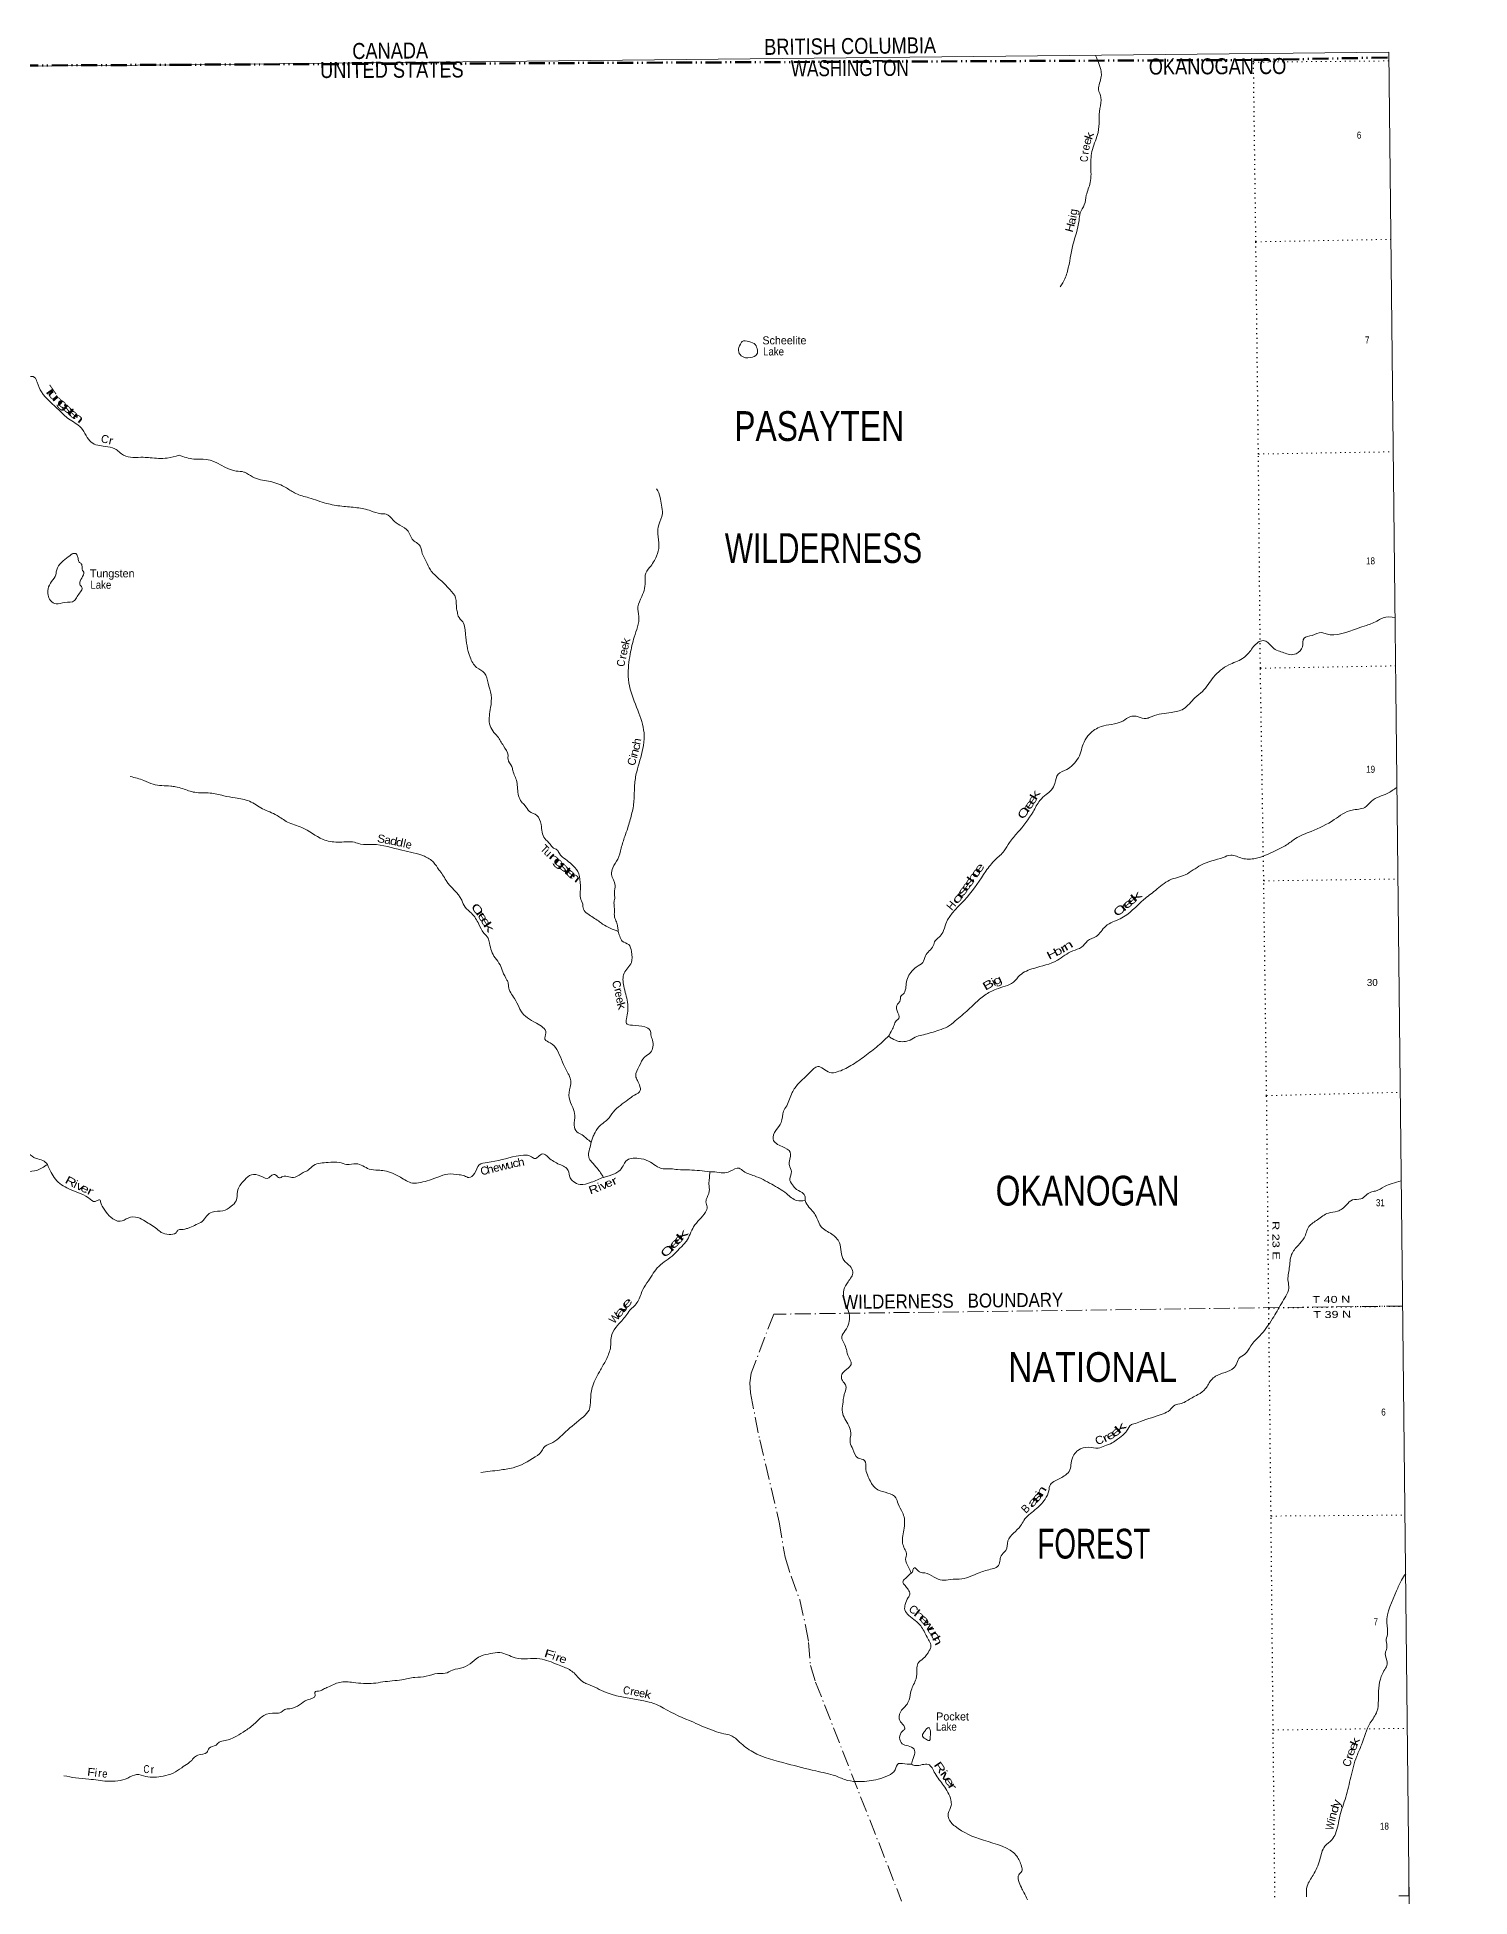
# Model space of a CAD drawing. Header units: feet. Extents: x -2 to 244583, y 367190 to 553316.
# Drawn here: x 208783 to 244583, y 506843 to 553316 of the extents above; entities that cross this region are included whole.
import ezdxf
from ezdxf.enums import TextEntityAlignment as Align

# ---------------------------------------------------------------- set-up
doc = ezdxf.new("R2010")
doc.units = ezdxf.units.FT
doc.header["$LTSCALE"] = 80
for name, pattern in [('DASH_DOUBLE_DOT', [9.2, 5, -1.2, 0.3, -1.2, 0.3, -1.2]), ('DOT_DASHED', [7.7, 5, -1.2, 0.3, -1.2]), ('DOTTED', [1.5, 0.3, -1.2])]:
    doc.linetypes.add(name, pattern=pattern)
for name, color, linetype, lineweight in [('10', 7, 'DASH_DOUBLE_DOT', 70), ('39', 7, 'Continuous', 13), ('4', 7, 'Continuous', 13), ('41', 7, 'Continuous', 13), ('44', 7, 'DOT_DASHED', 13), ('6', 7, 'DOTTED', 25), ('7', 7, 'DOTTED', 13)]:
    doc.layers.add(name, color=color, linetype=linetype, lineweight=lineweight)
doc.layers.add('12', color=7, linetype='Continuous')

msp = doc.modelspace()

# ---------------------------------------------------------------- linework, layer by layer
at = {"layer": '10'}
msp.add_line((181915.65, 552486.21), (212238.1, 552626.27), dxfattribs=at)
msp.add_lwpolyline([(212238.1, 552626.27), (239180.71, 552746.66), (242558.1, 552809.45)], dxfattribs=at)
at = {"layer": '39'}
for points in [[(235229.73, 552855.73), (235371.12, 552458.33), (235374.14, 552330.75), (235305.85, 552010.16), (235366.08, 551808.11), (235339.89, 551534.46), (235296.01, 550936.58), (235153.69, 550512.07), (235110.32, 550106.62), (235099.47, 549683.21), (234998.8, 549364.37), (234950.09, 549124.96), (234850.52, 548925.64), (234819.64, 548734.98), (234664.6, 548126.05), (234530.16, 547468.68), (234411.08, 547176.02), (234345.08, 547080.28)], [(207086.32, 547031.83), (207468.09, 546777.22), (207553.78, 546658.32), (207778.02, 546062.42), (207979.04, 545932.14), (208193.01, 545674.37), (208314.64, 545312.69), (208310.28, 545047.36), (208527.92, 544848.35), (208718.2, 544815.21), (208779.64, 544694.11), (208890.4, 544449.82), (209334.15, 543991.09), (209566.02, 543780.01), (209880.91, 543551.28), (210135.97, 543192.53), (210480.38, 543087.53), (210725.42, 543030.46), (210940.8, 542867.88), (211434.5, 542816.54), (211604.42, 542805.54), (212031.11, 542798.3), (212330.28, 542867.89)], [(226780.63, 545496), (226726.97, 545633.29), (226568.61, 545708.93), (226398.69, 545711.56), (226354.73, 545642.33), (226307.42, 545483.95), (226373.14, 545356.89), (226608.14, 545308.22), (226767.26, 545394.62), (226785.02, 545451.48), (226780.63, 545496)], [(212330.28, 542867.89), (212698, 542773.69), (213009.54, 542766.16), (213758.18, 542472.65), (213948.5, 542447.9), (214015.48, 542418.08), (214216.63, 542302.28), (214617.82, 542210.44), (215009.43, 542051.67), (215245.14, 541911.86), (215571.62, 541805.21), (216011.62, 541665.07), (216396.47, 541595.37), (216772.97, 541558.01), (217119.45, 541479.88), (217370.82, 541407.04), (217504.42, 541393.97), (217675.45, 541249.57), (217848.38, 541119.36), (218053.83, 540971.19), (218154.51, 540769.48), (218354.07, 540596.96), (218406.08, 540411.05), (218504.71, 540213.38), (218609.5, 540003.61), (218823.6, 539782.6), (219096.73, 539513.47), (219239.91, 539308.06), (219264.34, 539028.76), (219289.48, 538917.57), (219306.19, 538848.84), (219416.53, 538705.95), (219472.4, 538544.38), (219487.74, 538392.6), (219601.42, 537820.35), (219765.21, 537566.51), (219962.51, 537424.35), (220051.44, 537173.93), (220126.55, 536878.84), (220112.84, 536562.76), (220089.71, 536155.45), (220169.98, 535977.88), (220288.38, 535839.11), (220433.79, 535607.4), (220548.91, 535369.35), (220549.68, 535270.11), (220642.12, 535088.59), (220669.18, 534989.57), (220766.43, 534708.84), (220813.68, 534356.81), (220881.57, 534209.52), (220971.3, 534115.07), (221087.74, 533968.18), (221266.51, 533868.4), (221375.5, 533638.41), (221465.2, 533288.76), (221603.83, 533148.13), (221681.44, 533051.56), (221770.77, 533009.77), (221832.2, 532913.06), (221989.05, 532770.56), (222133.63, 532646.19), (222292.77, 532469.28), (222351.52, 532198.36), (222358.04, 532139.68), (222353.3, 531969.5), (222356.59, 531807.49), (222416.45, 531652.03), (222431.57, 531528.6), (222539.73, 531405.95), (222806.07, 531229.94), (222909.81, 531153.83), (223102.77, 531050.12), (223303.65, 530968.75)], [(224263.15, 542031.71), (224351.8, 541815.72), (224381.63, 541621.53), (224407.54, 541411.1), (224318.71, 541130.84), (224294.18, 540903.79), (224320.76, 540608.29), (224262.12, 540346.52), (224088.35, 540063.53), (223976.59, 539870.18), (223977.51, 539752.71), (223891.75, 539336.78), (223794.65, 539078.73), (223818.75, 538841.95), (223703.45, 538324.5), (223601.59, 537898.3), (223553.33, 537342.93), (223602.34, 537023.31), (223819.37, 536425.59), (223951.21, 535859.56), (223919.32, 535539.27), (223764.09, 534954.65), (223712.04, 534626.09), (223696.9, 534233.02), (223636.87, 533890.22), (223540.38, 533553.19), (223467.19, 533341.93), (223378.44, 533051.55), (223291.61, 532773.34), (223167.87, 532559.63), (223134.8, 532391.24), (223225.92, 532118.57), (223209.09, 531942.21), (223214.32, 531790.34), (223196.98, 531678.8), (223208.15, 531543.19), (223205.23, 531399.36), (223220.19, 531296.18), (223269.69, 531173.04), (223290.75, 531065.87), (223304.2, 530966.94)], [(209676.02, 540410.95), (209515.65, 540298.42), (209261.05, 539956.46), (209251.44, 539879.44), (209141.3, 539712.63), (209055.55, 539527.76), (209116.05, 539238.57), (209256.11, 539154.47), (209470.22, 539188.32), (209714.59, 539234.53), (209782.68, 539336.25), (209866.83, 539456.3), (209910.73, 539547.73), (209857.66, 539624.33), (209857.06, 539717.48), (209938.91, 539882.07), (209944.54, 539948.94), (209913.95, 539989.24), (209903.37, 540062.07), (209882.54, 540157.11), (209829.7, 540199.29), (209807.01, 540267.99), (209786.17, 540365.05), (209763.7, 540399.33), (209679.01, 540413.35)], [(242717.01, 538817.08), (242417.18, 538804.81), (242298.32, 538743.06), (241999.99, 538612.96), (241776.03, 538542.23), (240994.34, 538404.05), (240878.79, 538437.51), (240640.67, 538366.66), (240440.98, 538296.13), (240400.17, 538083.11), (240243.75, 537909.64), (240084.15, 537886.03), (239936.13, 537933.41), (239658.03, 538060.71), (239456.45, 538233.22), (239323.14, 538209.83), (239108.42, 537991.31), (238901.66, 537789.06), (238559.07, 537628.22), (238181.17, 537325.3), (237900.8, 536966.47), (237713.94, 536806.93), (237426.88, 536527.04), (237126.17, 536441.49), (236649.6, 536342.32), (236546.77, 536300.95), (236449.8, 536285.96), (236247.08, 536345.03), (236103.54, 536335.73), (235912.24, 536226.78), (235627.72, 536141.37), (235371.27, 536086.56), (235077.42, 535899.79), (234943.46, 535700.18), (234804.91, 535310.13), (234662.72, 535128.68), (234509.88, 535016.01), (234298.41, 534898.79), (234211.21, 534669.18), (234125.55, 534500.36), (233992.92, 534389.87), (233842.36, 534242.78), (233668.62, 533957.77), (233282.3, 533438.05), (233081.94, 533193.33), (232946.07, 532979.52), (232727.29, 532762.99), (232490.84, 532477.46), (232018.61, 531821.32), (231489.78, 531160.65), (231410.6, 530939.22), (231324.5, 530827.1), (231226.11, 530735.13), (231174.52, 530607.1), (230978.26, 530356.33), (230912.81, 530189.69), (230751.86, 530078.97), (230615.37, 529944.15), (230527.55, 529793.54), (230463.38, 529462.85), (230421.41, 529397.69), (230375.18, 529360.84), (230339.88, 529218.77), (230279.72, 529151.42), (230270.9, 528985.26), (230314.88, 528793.21), (230248.61, 528731.9), (230196.87, 528622.09), (230141.17, 528502.12), (230059.24, 528348.31)], [(211109.78, 534837.22), (211448.07, 534742.3), (211679.2, 534646.66), (212122.32, 534599.03), (212239.71, 534581.6), (212414.68, 534540.87)], [(212414.68, 534540.87), (212722.44, 534445.22), (213102.85, 534426.11), (213443.16, 534360.09), (213730.82, 534303.75), (214089.46, 534221.68), (214412.52, 534033.98), (214775.86, 533868.9), (215036.07, 533700.94), (215395.11, 533568.23), (215925.35, 533268.84), (216289.97, 533198.96), (216500.26, 533206.8), (216710.7, 533196.4), (216862.75, 533151.08), (217170.26, 533141.5), (217897.51, 532997.69), (218458.96, 532846.41), (218686.66, 532696.41), (218823.64, 532509.18), (218915.62, 532386.4), (219001.7, 532241.28), (219391.88, 531746.28), (219474.1, 531576.83), (219635.1, 531422.21), (219819.25, 531150.31), (219942.34, 530928.54), (220052.56, 530799.83), (220085.89, 530676.55), (220224.3, 530305.03), (220351.04, 530133.92), (220415.11, 529958.24), (220521.89, 529752.54), (220554.92, 529665.72), (220561.56, 529592.86), (220707.51, 529292.28), (220826.58, 529066.42), (220869.72, 528981.72), (221258.45, 528673.04), (221492.94, 528429.92), (221471.93, 528271.76), (221604.08, 528183.74), (221765.17, 528016.97), (221999.7, 527510.54), (222117.14, 527234.03), (222102.2, 527075.92), (222075.93, 526812.39), (222164.79, 526570.08), (222218.92, 526372.04), (222202.66, 526122.77), (222266.62, 525961.27), (222404.77, 525883.43), (222510.67, 525791.14), (222565.59, 525751.09), (222627.56, 525700.57)], [(242758.32, 534566.89), (242520.14, 534416.51), (242129.23, 534226.9), (241958.55, 534067.49), (241639.48, 534002.04), (241196.38, 533761.36), (240618.16, 533468.92), (240227.17, 533289.44), (240005.91, 533131.63), (239731.93, 532989.59), (239221.75, 532790.88), (238900.13, 532794.28), (238608.26, 532872.86), (238420.57, 532818.63), (237863.82, 532627.64), (237473.31, 532385.37), (237081.97, 532250.45), (236725.96, 531994.3), (236436.5, 531763), (235849.61, 531286.17), (235484.96, 531100.84), (235244.24, 530843.62), (235032.75, 530730.45), (234880.25, 530573.22), (234660.5, 530482.27), (234276.01, 530246.13), (233686.97, 530044.74), (233340.43, 529871.71), (233177.91, 529702.24), (232746.44, 529526.47), (232464.44, 529376.26), (232211.25, 529163.5), (232050.61, 529012.27), (231725.15, 528730.04), (231532.11, 528584.63), (231316.33, 528501.81), (230928.89, 528385.15), (230767.41, 528343.29), (230598.19, 528254.78), (230483.16, 528221.41), (230311.25, 528219.98), (230148.9, 528289.51), (230057.41, 528349.51)], [(203981.94, 532678.72), (204221.88, 532469.73), (204378.47, 532331.05), (204790.56, 532078.68), (204964.28, 531792.28), (204959.26, 531316.33), (205107.67, 531191.78), (205419.51, 531120.98), (205763.6, 530752.71), (206132.24, 530340.05), (206161.91, 530129.63), (206343.44, 529885.81), (206576.66, 529464.13), (206813.05, 529178.16), (206990.32, 528968.75), (207134.77, 528829.99), (207140.3, 528599.16), (207249.87, 528227.27), (207285.74, 527994.62), (207477.77, 527690.12), (207679.45, 527456.57), (207728.99, 527298.94), (207766.3, 527157.43), (207915.61, 526893.14), (208211.54, 526467.84), (208315.94, 526270.08), (208361.72, 525753.97), (208445.48, 525620.88), (208570.06, 525429.33), (208754.91, 525296.92), (208925.11, 525243.4), (209038.96, 525146.96)], [(223303.65, 530968.75), (223338.93, 530853.6), (223404.68, 530722.49), (223565.12, 530638.76), (223633.23, 530463.12), (223631.3, 530191.69), (223451.34, 529924.85), (223441.75, 529598.67), (223533.88, 529196.38), (223539.66, 528973.62), (223510.79, 528785.02), (223505.62, 528669.52), (223659.7, 528624.22), (223965.46, 528580.19), (224101.66, 528492.21), (224118.68, 528385), (224160.2, 528247.62), (224109.98, 527943.38), (223963.22, 527828.73), (223827.48, 527598.72), (223740.36, 527356.96), (223781.73, 527239.83), (223845.56, 527094.53), (223854.43, 526995.36), (223707.68, 526878.68), (223546.8, 526759.86), (223181.01, 526461.09), (223032.86, 526265.41), (222815.81, 526085.36), (222704.01, 525898.08), (222656.24, 525798.44), (222627.81, 525701.6)], [(230057.41, 528349.51), (229794.31, 528110.34), (229464.61, 527852.38), (229118.57, 527614.54), (228771.9, 527457.71), (228587.94, 527444.02), (228287.45, 527591.39), (228094.42, 527443.95), (227809.36, 527168.13), (227649.32, 526939.94), (227512.33, 526610.68), (227432.48, 526474.3), (227378.02, 526196.36), (227244.06, 525996.75), (227175, 525773.37), (227396.89, 525590.91), (227602.27, 525450.84), (227579.75, 525225.83), (227580.56, 525122.54), (227634.37, 524965), (227589.28, 524782.33), (227655.15, 524635.02), (227759.18, 524522.47), (227936.01, 524412.54), (227970.97, 524337.89), (227971.73, 524240.68)], [(222628.65, 525705.03), (222587.49, 525536.58), (222566.88, 525325.76), (222638.6, 525206.85), (222779.4, 525048.02), (222934.88, 524822.47)], [(209038.96, 525146.96), (208773.02, 524997.32), (208530.67, 524951.13), (208409.83, 524877.4), (208221.75, 524568.3), (207868.68, 524132.53), (207628.01, 523827.12), (207368.2, 523667.4), (206680.14, 523442), (206007.94, 523267.33), (205612.4, 523147.19), (205404.56, 523080.98), (205259.37, 523019.24), (205023.44, 522918.41), (204777, 522880.29), (204615.59, 522826.54), (203769.15, 522705.37), (203114.26, 522666.51), (202204.83, 522593.52), (202045.14, 522586.36), (201801.11, 522801.4), (201491.52, 523149.66), (201401.68, 523284.74), (201482.6, 523593.11), (201682.64, 523928.62), (201661.16, 524124.91), (201578.13, 524458.5), (201581.47, 524567.88), (201599.25, 524632.81)], [(209038.96, 525146.96), (209131.24, 524947.09), (209239.5, 524777.71), (209572.67, 524534.93), (210061.44, 524307.37), (210231.85, 524219.41), (210304.43, 524252.31), (210342.79, 524262.69), (210371.61, 524181.88), (210408.54, 524099.1), (210726.18, 523756.97), (210859.85, 523723.45), (211055.45, 523805.78), (211298.02, 523817.55), (211480.61, 523723.61), (211772.99, 523535.22), (211884.77, 523446.87), (212077.18, 523397.54), (212252.84, 523437.21), (212300.94, 523502.34), (212387.77, 523521.16), (212472.65, 523527.81), (212517.57, 523540.25)], [(222934.88, 524822.47), (222628.4, 524698.38), (222347.65, 524647.42), (222181.26, 524716.93), (222101.64, 524811.46), (222055.71, 524995.39), (221834.05, 525147.48), (221561.7, 525317.37), (221413.31, 525411.32), (221300.67, 525331.39), (221220.07, 525292.23), (221138.82, 525336.11), (220994.89, 525377.45), (220748.33, 525351.08), (220031.53, 525193.19), (219827.71, 525132.75), (219710.07, 524915.04), (219573.3, 524816.68), (219461.72, 524860.31), (219325.99, 524887.53), (219046.72, 524905.45), (218796.5, 524830.45), (218366.73, 524695.21), (218164.59, 524679.34), (217858.03, 524826.67), (217462.36, 524987.42), (217302.46, 525002.29), (217081.77, 525030.83), (216757.11, 525163.83), (216516.56, 525145.61), (216336.16, 525194.75), (216050.99, 525192.36), (215689.48, 525122.51), (215556.89, 525005.95), (215427.94, 524942.08), (215226.56, 524829), (215070.79, 524831.75), (214916.99, 524842.62), (214838.38, 524807.53), (214740.72, 524881.66), (214647.71, 524876.83), (214573.4, 524809.37), (214370.82, 524850.21), (214135.89, 524888.76), (213969.02, 524759.76), (213850.76, 524621.04), (213789.22, 524472.67), (213752.62, 524237.41), (213630.32, 524098.66), (213424.88, 523987.57), (213158.14, 523954.96), (213013.28, 523856.53), (212903.13, 523715.86), (212756.06, 523641.71), (212600.89, 523567.5), (212517.57, 523540.25)], [(225589.53, 524960.08), (225081.48, 525006.48), (224784.08, 525016.14), (224618.06, 525037.04), (224423.9, 525035.42), (224060.34, 525228.85), (223811.02, 525297.66), (223493.99, 525230.2), (223428.15, 525114.2), (223317.98, 524975.55), (223213.32, 524909.86), (222934.88, 524822.47)], [(219873.48, 517442.47), (220334.14, 517507.08), (220673.51, 517562.58), (221227.58, 517838.62), (221412.31, 518012.32), (221442.19, 518071.31), (221615.35, 518172), (221987.26, 518464.75), (222433.35, 518841.16), (222573.65, 519006.39), (222612.06, 519267.99), (222666.01, 519612.77), (222859.11, 520009.35), (222998.72, 520263.7), (223105.67, 520554.23), (223141.47, 520892.78), (223283.3, 521120.81), (223493.8, 521361.58), (223595.87, 521500.16), (223792.41, 521716.5), (223917.46, 522021.36), (224055.35, 522235.19), (224315.47, 522597.89), (224695.43, 522894.75), (224825.82, 523033.57), (225006.35, 523227.5), (225187.6, 523587.52), (225484.09, 523954.57), (225525.54, 524086.57), (225504.84, 524147.17), (225503.88, 524270.71), (225579.16, 524473.88), (225569.66, 524654.07), (225580.66, 524800), (225589.53, 524960.08)], [(227971.73, 524240.68), (227765.4, 524243.01), (227509.21, 524415.06), (227137.23, 524650.95), (226704.78, 524860.02), (226434.87, 524975.24), (226325.05, 525051.29), (226097.1, 524974.45), (225923.48, 524932.49), (225718.97, 524961.16), (225589.53, 524960.08)], [(242868.22, 524732.39), (242642.6, 524671.03), (242453.07, 524594.51), (242225.4, 524481.21), (242106.27, 524453.88), (241860.84, 524283.72), (241648.65, 524259.67), (241501.98, 524132.87), (241276.66, 523977.05), (241048.47, 523930.58), (240778.73, 523764.27), (240563.66, 523590.31), (240442.47, 523309.79), (240290.21, 523122.17), (240130.19, 522891.96), (240072.17, 522551.2), (240042.37, 522222.83), (240061.86, 522056.9), (239984.55, 521855.74), (239874.78, 521666.45), (239655.2, 521291.94), (239336.92, 520865.96), (239108.33, 520610.87), (238964.31, 520405.09), (238813.45, 520296.48), (238743.9, 520137.92), (238687.85, 520062.51), (238226.32, 519850.03), (238127.87, 519766.17), (237979.94, 519542.13), (237788.95, 519392.68), (237641.89, 519316.51), (237376.03, 519172.51), (237210.53, 519126.57), (237084.07, 519001.96), (236916.88, 518913.47), (236350.04, 518718.34), (236186.65, 518662.29), (236128.14, 518643.57), (236008.03, 518482.56), (235951.89, 518419.3), (235783.11, 518276.11), (235646.26, 518187.87), (235460.78, 518109.36), (235293.31, 518057.32), (235060.57, 518075.63), (234790.12, 518000.46), (234689.86, 517888.22), (234620.68, 517681.05), (234591.67, 517510.67), (234477.38, 517382.11), (234223.65, 517238.21), (234100.99, 517146.04), (234061.74, 516991.78), (233970.33, 516782.39), (233717.58, 516512.92), (233438.5, 516247.28), (233358.63, 516114.96), (233039.98, 515735.56), (232987.21, 515500.17), (232868.95, 515361.45), (232841.66, 515229.57), (232780.02, 515093.35), (232644.94, 515037.54), (232326.11, 514941.7), (231890.42, 514788.18), (231601.29, 514773.61), (231399.18, 514753.7), (231196.33, 514828.97), (230962.88, 514938.42), (230847.47, 514953.66), (230772.15, 515015.82), (230703.02, 515061.83), (230666.99, 515012.92), (230659.25, 514968.29), (230627.16, 514933.59)], [(227971.73, 524240.68), (228070.09, 524077.44), (228178.23, 523956.81), (228266.38, 523805.64), (228373.24, 523589.81), (228641.69, 523401.66), (228829.44, 523188.52), (228940.04, 522751.95), (229098.99, 522599.34), (229164.8, 522460.13), (229045.38, 522212.03), (228941.78, 522008.62), (228951.75, 521767.68), (229080.27, 521367.71), (228977.99, 520996.2), (228890.21, 520839.5), (228966.66, 520633.54), (229012.29, 520488.09), (229041.49, 520374.91), (229126.18, 520148.77), (229013.85, 520028.33), (228879.7, 519853.02), (228906.86, 519741.84), (228984.55, 519635.14), (228952.01, 519397.89), (228913.49, 519150.47), (228904.91, 518953.92), (228964.84, 518790.36), (229115.26, 518435.14), (229098.95, 518191.95), (229164.93, 518030.46), (229296.11, 517808.76), (229458.38, 517749.35), (229490.47, 517524.79), (229552.58, 517340.99), (229622.53, 517189.67), (229679.79, 517109.13), (229789.73, 517016.87), (230240.32, 516816.06), (230298.15, 516662.61), (230407.04, 516446.8), (230452.7, 516297.3), (230448.51, 516056.23), (230408.96, 515681.19), (230458.6, 515539.82), (230504, 515424.75), (230484.91, 515278.76), (230555.19, 515084.9), (230590.11, 515016.33), (230627.16, 514933.59)], [(230627.16, 514933.59), (230480.54, 514800.72), (230414.51, 514709.02), (230469.78, 514624.41), (230545.43, 514519.72), (230590.83, 514404.65), (230551.01, 514323.3), (230475.51, 514148.48), (230464.45, 514010.65), (230568.69, 513871.77), (230861.98, 513610.91), (231021.91, 513332.73), (231110.88, 513076.24), (231077.13, 512994.94), (230924.95, 512797.2), (230790.42, 512670.5), (230767.26, 512528.52), (230744.85, 512289.33), (230623.72, 512000.7), (230572.93, 511769.38), (230499.19, 511629.01), (230352.87, 511457.65), (230336.33, 511244.84), (230436.36, 511126.17), (230461.29, 511041.31), (230405.12, 510982.1), (230335.58, 510821.51), (230401.51, 510666.1), (230547.54, 510614.66), (230695.87, 510528.8), (230707, 510397.24), (230669.37, 510295.65), (230630.02, 510153.54)], [(240499.78, 506842.84), (240520.13, 507112.86), (240667.67, 507387.53), (240832.62, 507763.61), (240963.44, 508107.01), (241136.12, 508268.46), (241225.97, 508419.09), (241337.8, 508863.6), (241483.8, 509334.73), (241609.36, 509834.04), (241759, 510357.86), (241878.14, 510642.41), (242096.37, 511189.08), (242264.05, 511474.05), (242298.28, 511753.85), (242370.51, 512347.91), (242438.2, 512486.2), (242511.94, 512626.58), (242513.07, 512742.04), (242469.27, 512911.81), (242498.72, 513025.48), (242511.95, 513145.09), (242495.1, 513230.02), (242524.12, 513400.4), (242511.78, 513685.89), (242752.29, 514487.95), (242877.61, 514758.38), (242980.47, 514917.33)], [(230630.24, 510154.35), (230403.34, 510171.9), (230308.27, 510173.13), (230224.54, 510016.48), (230055.75, 509873.28), (229797.57, 509782.01), (229338.88, 509723.49), (229027.17, 509753.3), (228739.1, 509862.29), (228238.53, 509987.74), (227527.18, 510168.14), (226665.27, 510462.74), (226333.64, 510711.13), (226115.94, 510875.4), (225943.7, 510916.5), (225696.38, 510987.35), (225180.94, 511203.82), (224433.89, 511554.06), (224263.25, 511647.83), (224076.69, 511709.07), (222998.78, 511949.2), (222542.06, 512158.06), (222440.6, 512199.74), (222200.09, 512436.74), (221950.16, 512582.51), (221787.86, 512645.97), (221345.8, 512790.14), (220724.64, 512817.36), (220345.41, 512945.85), (220113.01, 512919.6), (219868.74, 512858.83), (219430.06, 512569.57), (219165.55, 512510.65), (218978.09, 512428.07), (218788.01, 512422.43), (218507.4, 512353.25), (218220.41, 512324.52), (217893.19, 512267.1), (217420.32, 512212.52), (217190.01, 512178.19), (216680.15, 512198.24), (216340.32, 512201.48), (216195.09, 512149.63), (216047.95, 512083.58), (215939.12, 512034.06), (215852.47, 511992.83), (215723.34, 511951.24), (215729.99, 511876.36), (215536.68, 511765.37), (215339.41, 511644.22), (215097.48, 511542.95), (214970.21, 511523.66), (214877.71, 511454.02), (214740.34, 511432.62), (214449.52, 511375.51), (214228.55, 511181.24), (213987.27, 510996.94), (213761.82, 510857.32), (213477.5, 510745.58), (213330.15, 510705.86), (213251.83, 510634.32), (213078.51, 510553.88), (213024.69, 510452.16), (212796.68, 510381.39), (212742.31, 510350.55), (212643.75, 510252.66)], [(231109.5, 510917.09), (231098.65, 511012.2), (231061.79, 511070.63), (231009.44, 511039.81), (230951.35, 510966.41), (230905.53, 510876.9), (230920.02, 510834.49), (230983.05, 510792.48), (231031.84, 510760.48), (231084.49, 510752.82), (231100.27, 510803.59), (231101.95, 510848.16), (231109.5, 510917.09)], [(209450.75, 509869.89), (209742.25, 509817.18), (210072.05, 509784.99), (210535.44, 509731.42), (211046.49, 509811.84), (211266.33, 509898.38), (211497.13, 509853.37), (211929.81, 509858.32), (212182.06, 509934.96), (212393.51, 510070.06), (212552.57, 510174.42), (212643.75, 510252.66)], [(230630.09, 510153.8), (230733.4, 510124.02), (231050.75, 510150.98), (231220.37, 509927.57), (231435.11, 509623.52), (231615.97, 509256.39), (231623.09, 509120.75), (231549.77, 508925.69), (231556.63, 508824.48), (231620.29, 508701.45), (231720.14, 508607.09), (232428.77, 508256.53), (233261.14, 507860.41), (233380.44, 507604.17), (233385.45, 507480.66), (233311.3, 507392.95), (233304.3, 507253.13), (233376.51, 507071.45), (233440.12, 506954.5), (233529.51, 506768.96)]]:
    msp.add_spline(points, degree=3, dxfattribs=at)
at = {"layer": '4'}
for p, q in [((243060.71, 507121.29), (243063.67, 506867.61)), ((243060.71, 507121.29), (243063.67, 506867.61)), ((243060.71, 507121.29), (243063.67, 506867.61)), ((243060.71, 507121.29), (243063.67, 506867.61)), ((243060.71, 507121.29), (243063.67, 506867.61)), ((243060.71, 507121.29), (243063.67, 506867.61)), ((243060.71, 507121.29), (243063.67, 506867.61)), ((243063.63, 506871.31), (242813.65, 506868.39)), ((243063.63, 506871.31), (242813.65, 506868.39)), ((243063.63, 506871.31), (242813.65, 506868.39)), ((243063.63, 506871.31), (242813.65, 506868.39)), ((243063.63, 506871.31), (242813.65, 506868.39)), ((243063.63, 506871.31), (242813.65, 506868.39)), ((243063.63, 506871.31), (242813.65, 506868.39))]:
    msp.add_line(p, q, dxfattribs=at)
msp.add_lwpolyline([(0, 551604.47), (30320.18, 551625.32), (60640.31, 551687.89), (90960.33, 551792.15), (121280.18, 551938.12), (151599.79, 552125.8), (181919.11, 552355.19), (212238.1, 552626.27), (242556.67, 552939.07), (244583.23, 368785.28), (214011.34, 368469.87), (183439.05, 368196.52), (152869.71, 367965.22), (122293.47, 367775.98), (91720.3, 367628.78), (61146.96, 367523.65), (30573.51, 367460.56), (0, 367439.54)], close=True, dxfattribs=at)
at = {"layer": '44'}
msp.add_lwpolyline([(242901.48, 521607.08), (227187.9, 521401.96), (226621.85, 519924.85), (226595.61, 519683.27), (226609.56, 519433.76), (226838.25, 518260.28), (227328.41, 516207.7), (227471.3, 515330.07), (227623.84, 514855.38), (227837.83, 514260.45), (227984.79, 513626.22), (228060.09, 513201.73), (228104.56, 512622.2), (228234.81, 512209.92), (230385.63, 506735.44)], dxfattribs=at)
at = {"layer": '6'}
msp.add_line((239560.04, 521563.18), (242901.48, 521607.08), dxfattribs=at)
msp.add_lwpolyline([(239714.3, 506834.71), (239668.57, 511010.83), (239616.79, 516357.6), (239560.09, 521558.5), (239506.6, 526864.75), (239434.44, 532231.61), (239350.56, 537545.71), (239300.76, 542898.57), (239237.18, 548202.71), (239177.92, 552692.66), (239181.49, 552746.67)], dxfattribs=at)
at = {"layer": '7'}
for p, q in [((239177.92, 552692.66), (242559.06, 552722.2)), ((239237.18, 548202.71), (242608.14, 548262.8)), ((239300.76, 542898.57), (242666.55, 542955.1)), ((239350.56, 537545.71), (242725.42, 537604.24)), ((239434.44, 532231.61), (242784.04, 532278.02)), ((239506.6, 526864.75), (242842.69, 526948.27)), ((239616.79, 516357.6), (242958.99, 516381.2)), ((239668.57, 511010.83), (243017.61, 511053.29))]:
    msp.add_line(p, q, dxfattribs=at)

# ---------------------------------------------------------------- texts
at = {"layer": '10'}
for s, rotation, width, p in [('CANADA', 0.563, 0.85, (216658.84, 552769.29)), ('BRITISH COLUMBIA', 0.59, 0.85, (226952.87, 552872.88)), ('UNITED STATES', 0.256, 0.85, (215853.83, 552294.24)), ('WASHINGTON', 0.256, 0.8, (227616.67, 552337.11))]:
    msp.add_text(s, height=400, rotation=rotation, dxfattribs=dict(at, width=width)).set_placement(p)
at = {"layer": '12', "width": 0.85}
msp.add_text('OKANOGAN CO', height=400, rotation=0.256, dxfattribs=at).set_placement((236562.52, 552381))
at = {"layer": '41'}
for s, rotation, width, p in [('k', 70.523, 1.35, (235166.85, 550822.07)), ('e', 72.523, 1.15, (235113.73, 550688.03)), ('C', 85.153, 0.8, (235043.7, 550267.83)), ('g', 80.803, 1.05, (234768.41, 548932.45)), ('H', 75.668, 1.15, (234685.65, 548533.72)), ('a', 75.668, 1.15, (234728.33, 548700.8)), ('T', 304.948, 1.85, (209020.06, 544403.94)), ('u', 310.492, 2, (209123.89, 544296.44)), ('n', 313.622, 2.1, (209240.9, 544181.92)), ('g', 316.622, 2.1, (209370.97, 544071.79)), ('s', 317.195, 2.25, (209471.1, 543973.29)), ('t', 317.195, 1.9, (209562.96, 543888.22)), ('e', 318.18, 1.9, (209640.34, 543820.86)), ('n', 321.546, 1.9, (209746.34, 543735.37)), ('r', 347.142, 1.15, (210604.87, 543137.06)), ('k', 76.486, 1.2, (223590.22, 538195.74)), ('C', 81.536, 0.9, (223470.22, 537660.47)), ('r', 78.491, 1.1, (223504.57, 537809.14)), ('n', 73.91, 1.2, (223797.39, 535412.84)), ('h', 79.133, 1.05, (223866.4, 535699.1)), ('c', 75.764, 1.2, (223841.69, 535558.63)), ('k', 59.094, 1.7, (233800.84, 534329.93)), ('C', 53.874, 1.5, (233502.66, 533866.09)), ('r', 55.874, 1.8, (233587.15, 533986.88)), ('e', 57.729, 1.55, (233655.02, 534086.59)), ('e', 56.896, 1.6, (233734.65, 534210.62)), ('S', 349.641, 1.1, (217364.71, 533187.29)), ('a', 349.641, 1.05, (217527.38, 533157.55)), ('d', 347.989, 1.2, (217673.22, 533127.05)), ('d', 347.989, 1.2, (217821.4, 533095.86)), ('n', 317.325, 2.05, (221654.03, 532720.24)), ('g', 318.18, 2.05, (221771.43, 532614.04)), ('s', 319.281, 2.15, (221876.56, 532510.95)), ('e', 54.051, 1.7, (232399.11, 532495.1)), ('t', 319.314, 1.8, (221978.26, 532413.65)), ('e', 317.859, 1.9, (222061.29, 532339.99)), ('n', 322.448, 1.85, (222161.89, 532251.72)), ('e', 54.463, 1.65, (232074.79, 532042.98)), ('s', 54.463, 1.95, (232155.8, 532151.93)), ('h', 54.051, 1.75, (232234.08, 532268.13)), ('o', 54.051, 1.65, (232316.52, 532380.67)), ('C', 306.073, 1.5, (219697.55, 531469.16)), ('o', 50.276, 1.8, (231851.93, 531734.88)), ('r', 52.185, 1.95, (231928.45, 531835.64)), ('s', 54.463, 1.95, (231992.87, 531930.53)), ('r', 39.118, 2, (236001.04, 531507.98)), ('e', 39.068, 1.8, (236098.21, 531590.09)), ('e', 39.068, 1.8, (236203.15, 531682.41)), ('k', 39.068, 2, (236306.06, 531767.75)), ('r', 305.349, 1.85, (219782.05, 531359.73)), ('e', 302.869, 1.55, (219839.34, 531271.09)), ('e', 302.869, 1.55, (219911.14, 531155.5)), ('k', 304.176, 1.85, (219989.85, 531025.45)), ('C', 39.118, 1.55, (235883.76, 531417.09)), ('H', 27.237, 1.45, (234196.44, 530318.5)), ('o', 26.553, 1.35, (234335.23, 530388.71)), ('r', 27.511, 1.55, (234470.5, 530458.32)), ('n', 30.816, 1.6, (234590.55, 530536.14)), ('i', 27.906, 1.25, (232728.24, 529614.65)), ('g', 23.897, 1.45, (232817.97, 529661.26)), ('r', 286.211, 1.25, (223217.03, 529475.38)), ('B', 29.622, 1.55, (232596.38, 529553.14)), ('e', 284.293, 1.05, (223259.77, 529226.75)), ('k', 286.958, 1.3, (223289.98, 529079.75)), ('w', 13.826, 1.15, (220451.32, 525009.09)), ('u', 13.019, 1.15, (220616.18, 525048.31)), ('c', 13.019, 1.15, (220758.1, 525081.12)), ('h', 11.77, 1.1, (220895.33, 525105.21)), ('R', 331.566, 1.4, (209577.28, 524630.8)), ('i', 334.89, 1.15, (209703.07, 524557.93)), ('v', 334.89, 1.45, (209820.71, 524507.71)), ('h', 13.826, 1.15, (220126.11, 524929.79)), ('e', 13.826, 1.05, (220277.34, 524969.34)), ('i', 23.042, 1.05, (222870.46, 524495)), ('v', 22.042, 1.35, (222979.06, 524539.56)), ('e', 20.425, 1.2, (223098.88, 524591.24)), ('r', 25.596, 1.5, (223245.93, 524649.61)), ('e', 334.89, 1.35, (209935.42, 524455.13)), ('r', 335.18, 1.5, (210073.84, 524388.46)), ('R', 19.835, 1.25, (222720.5, 524433.37)), ('e', 46.737, 1.95, (224781.13, 523111.91)), ('e', 46.924, 1.95, (224877.49, 523212.45)), ('k', 47.175, 2.2, (224971.07, 523313.09)), ('C', 39.343, 1.6, (224577.2, 522899.18)), ('r', 42.351, 2.15, (224700.08, 523012.67)), ('a', 49.142, 1.95, (223412.3, 521397.26)), ('v', 53.451, 1.85, (223508.58, 521515.86)), ('e', 49.051, 1.85, (223589.15, 521616.53)), ('k', 42.394, 2.15, (235915.06, 518493.42)), ('C', 19.387, 1.1, (235360.33, 518165.57)), ('r', 24.502, 1.5, (235518.18, 518223.39)), ('e', 30.378, 1.5, (235654.74, 518295.59)), ('e', 38.231, 1.75, (235794.36, 518388.77)), ('a', 48.519, 2, (233738.34, 516656.74)), ('s', 52.296, 2, (233829.36, 516757.14)), ('i', 54.843, 1.5, (233903.05, 516850.76)), ('n', 58.755, 1.65, (233959.23, 516935.14)), ('h', 321.6, 1.85, (230771.11, 513807.99)), ('e', 312.505, 1.95, (230889.64, 513699.56)), ('w', 305.781, 1.65, (230982.42, 513573.06)), ('u', 301.258, 1.65, (231068.09, 513444.24)), ('c', 305.757, 1.9, (231154.86, 513308)), ('h', 297.985, 1.5, (231192.13, 513200.83)), ('F', 343.108, 1.45, (221549.19, 512812.75)), ('r', 340.769, 1.3, (221773.72, 512735.64)), ('e', 339.391, 1.2, (221892.55, 512694.58)), ('C', 349.967, 0.9, (223495.11, 511904.35)), ('r', 349.967, 1.05, (223637.25, 511880.27)), ('k', 346.081, 1.2, (224021.2, 511805.24)), ('k', 66.8, 1.45, (241804.75, 510685.41)), ('r', 71.325, 1.3, (241659.29, 510310.35)), ('e', 67.762, 1.25, (241697.01, 510429.05)), ('e', 66.8, 1.3, (241755.86, 510558.7)), ('F', 353.303, 1.2, (210121.29, 509859.76)), ('e', 353.508, 0.85, (210464.83, 509821.82)), ('C', 357.884, 0.75, (211509.38, 509934.79)), ('R', 304.325, 1.55, (231259.92, 510017.83)), ('i', 305.546, 1.5, (231357.73, 509877.87)), ('v', 305.546, 1.8, (231424.91, 509778.92)), ('e', 304.919, 1.65, (231497.91, 509673.32)), ('r', 302.034, 1.75, (231571.96, 509551.58)), ('n', 75.563, 1.15, (241242.97, 508847.32)), ('d', 72.418, 1.3, (241293.18, 509008.64)), ('y', 73.147, 1.2, (241343.88, 509161.08)), ('W', 76.99, 0.85, (241189.81, 508602.61))]:
    msp.add_text(s, height=200, rotation=rotation, dxfattribs=dict(at, width=width)).set_placement(p, align=Align.CENTER)
for s, rotation, p in [('r', 82.637, (235059.65, 550419.18)), ('e', 76.273, (235078.46, 550542.02)), ('i', 78.797, (234754.76, 548817.67)), ('C', 345.528, (210451.82, 543177.53)), ('e', 76.631, (223558.64, 538063.56)), ('e', 77.491, (223527.84, 537928.68)), ('i', 73.91, (223775.6, 535312)), ('C', 74.825, (223739.78, 535187.28)), ('l', 346.409, (217940.17, 533068.75)), ('e', 346.409, (218047.96, 533043.77)), ('T', 315.921, (221393.81, 532961.74)), ('u', 316.336, (221483.29, 532873.14)), ('H', 50.276, (231700.18, 531552.27)), ('C', 285.211, (223168.96, 529621.22)), ('e', 283.058, (223229.49, 529375.86)), ('C', 14.991, (219982.2, 524893.93)), ('W', 48.535, (223282.64, 521240.88)), ('B', 44.925, (233549.87, 516473.04)), ('C', 317.715, (230615.03, 513947.33)), ('i', 340.769, (221667.42, 512772.72)), ('e', 349.218, (223749.01, 511860.61)), ('e', 349.218, (223883.44, 511833.62)), ('C', 73.943, (241614.24, 510166.64)), ('i', 353.303, (210238.4, 509845.36)), ('r', 353.508, (210340.71, 509834.75)), ('r', 357.884, (211660.44, 509926.98)), ('i', 75.563, (241220.04, 508741.14))]:
    msp.add_text(s, height=200, rotation=rotation, dxfattribs=at).set_placement(p, align=Align.CENTER)
for s, p in [('Scheelite', (226905.59, 545639.76)), ('Tungsten', (210099.69, 539816.83)), ('Pocket', (231249.16, 511249.34))]:
    msp.add_text(s, height=200, dxfattribs=at).set_placement(p)
at = {"layer": '41', "width": 0.9}
for p in [(226923.46, 545362.42), (210113.01, 539532.37), (231240.2, 510994.37)]:
    msp.add_text('Lake', height=200, dxfattribs=at).set_placement(p)
at = {"layer": '44'}
for s, width, p in [('PASAYTEN', 0.8, (228324.6, 543226.24)), ('WILDERNESS', 0.75, (228432.53, 540177.16)), ('OKANOGAN', 0.8, (235032.99, 524118.17)), ('NATIONAL', 0.85, (235159.56, 519710.79)), ('FOREST', 0.7, (235187.83, 515295.45))]:
    msp.add_text(s, height=743.7, dxfattribs=dict(at, width=width)).set_placement(p, align=Align.CENTER)
at = {"layer": '44', "width": 0.9}
msp.add_text('   WILDERNESS   BOUNDARY', height=350, rotation=0.606, dxfattribs=at).set_placement((228550.11, 521529.34))
at = {"layer": '6', "width": 1.35}
for s, rotation, p in [('R 23 E', 270.578, (239647.23, 523728.24)), ('T 40 N', 0.748, (240648.9, 521677.68)), ('T 39 N', 0.748, (240671.9, 521302.95))]:
    msp.add_text(s, height=175, rotation=rotation, dxfattribs=at).set_placement(p)
at = {"layer": '7'}
for s, width, p in [('6', 0.85, (241760.74, 550779.9)), ('7', 0.85, (241965.01, 545661.94)), ('18', 0.85, (241992.25, 540141.22)), ('19', 0.85, (241994.28, 534932.66)), ('30', 1.05, (242009.73, 529605.69)), ('31', 0.85, (242238.38, 524101.96)), ('6', 0.85, (242370.56, 518869.73)), ('7', 0.85, (242176.83, 513626.21)), ('18', 0.85, (242339.64, 508521.56))]:
    msp.add_text(s, height=175, dxfattribs=dict(at, width=width)).set_placement(p)

doc.saveas('drawing.dxf')
